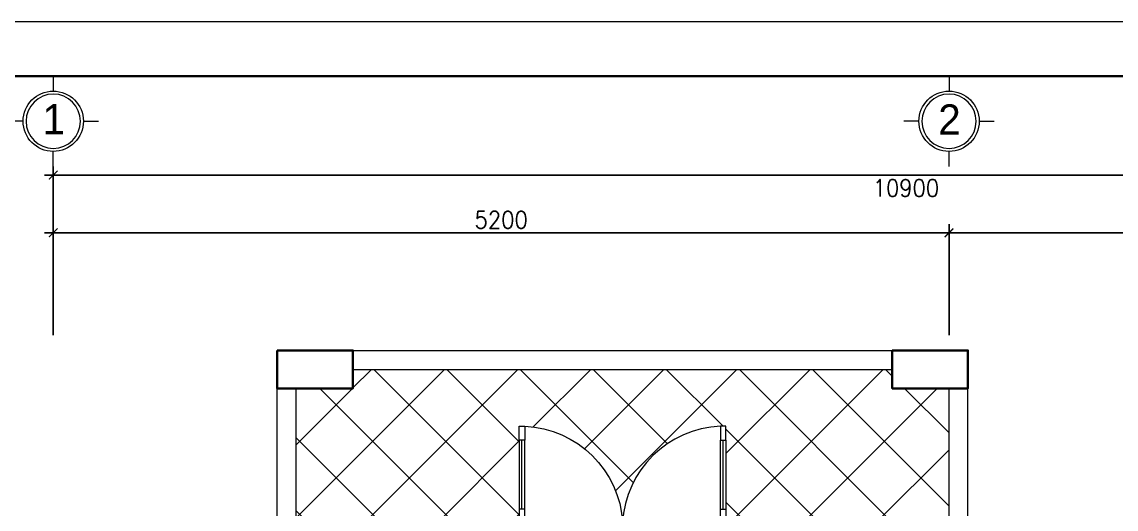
# Model space of a CAD drawing. Header units: millimetres. Extents: x -529782 to -142003, y -492574 to -273331.
# Drawn here: x -459394 to -453042, y -282338 to -279510 of the extents above; entities that cross this region are included whole.
import ezdxf
from ezdxf.enums import TextEntityAlignment as Align

# ---------------------------------------------------------------- set-up
doc = ezdxf.new("R2010")
doc.units = ezdxf.units.MM
doc.header["$LTSCALE"] = 500
doc.header["$MEASUREMENT"] = 0
doc.header["$PDMODE"] = 3
doc.linetypes.add('CENTER', pattern=[2, 1.25, -0.25, 0.25, -0.25])
doc.linetypes.add('HIDDEN', pattern=[0.375, 0.25, -0.125])
doc.layers.get('0').update_dxf_attribs({"linetype": 'CONTINUOUS', "lineweight": 13})
doc.layers.get('Defpoints').update_dxf_attribs({"color": 255, "linetype": 'CONTINUOUS', "lineweight": 13})
for name, color, linetype, lineweight in [('1.cat 30', 30, 'CONTINUOUS', 35), ('2.thay 145', 145, 'CONTINUOUS', 18), ('3.manh 08', 8, 'CONTINUOUS', 9), ('4.dim 08', 8, 'CONTINUOUS', 13), ('7.tim 67', 67, 'CENTER', 9), ('9.text \xad white', 7, 'CONTINUOUS', 15), ('CA.dim 08', 251, 'CONTINUOUS', 13), ('noithat', 15, 'CONTINUOUS', 9)]:
    doc.layers.add(name, color=color, linetype=linetype, lineweight=lineweight)
doc.layers.add('HIDE', color=8, linetype='HIDDEN')
doc.styles.add('CA.JSC1', font='')
doc.styles.get("Standard").update_dxf_attribs({"font": 'txt.shx', "width": 0.9})
doc.styles.get('CA.JSC1').set_extended_font_data('.VnAvantH')
doc.dimstyles.new('CA 50', dxfattribs={"dimscale": 0, "dimtxt": 100, "dimasz": 50, "dimexe": 50, "dimexo": 0, "dimgap": 25, "dimtad": 1, "dimdec": 0, "dimzin": 0, "dimdsep": 46, "dimtxsty": 'Standard', "dimblk": 'ARCHTICK', "dimcen": 0.09, "dimdle": 50, "dimclrd": 256, "dimclre": 256, "dimclrt": 7, "dimadec": 0, "dimazin": 0, "dimtfac": 1, "dimtdec": 0, "dimtix": 1, "dimtmove": 2, "dimatfit": 3, "dimldrblk": 'DOT', "dimfxl": 1, "dimtolj": 1, "dimtzin": 0, "dimarcsym": 0})

# ---------------------------------------------------------------- blocks, each defined once
blk = doc.blocks.new('_ArchTick')
at = {"color": 1, "linetype": 'ByBlock', "const_width": 0.150000081}
blk.add_lwpolyline([(-0.5000002699998731, -0.5000002699998731), (0.5000002699998731, 0.5000002699998731)], dxfattribs=at)
blk = doc.blocks.new('*D2001')
at = {"layer": '7.tim 67', "linetype": 'Continuous', "lineweight": -2, "transparency": 16777216}
for p, q in [((-459211.9635896764, -281329.4340041786), (-459211.9635896764, -280684.1740279035)), ((-454011.9635896764, -281329.4340041786), (-454011.9635896764, -280684.1740279035)), ((-459261.9635896764, -280734.1740279035), (-453961.9635896764, -280734.1740279035))]:
    blk.add_line(p, q, dxfattribs=at)
at = {"layer": 'Defpoints', "color": 0, "linetype": 'Continuous', "transparency": 16777216}
for p in [(-454011.9635896764, -280734.1740279035), (-459211.9635896764, -281329.4340041786), (-454011.9635896764, -281329.4340041786)]:
    blk.add_point(p, dxfattribs=at)
at = {"layer": '7.tim 67', "linetype": 'Continuous', "lineweight": -2, "transparency": 16777216, "xscale": 50, "yscale": 50, "zscale": 50, "rotation": 180}
blk.add_blockref('_ArchTick', (-459211.9635896764, -280734.1740279035), dxfattribs=at)
at = {"layer": '7.tim 67', "linetype": 'Continuous', "lineweight": -2, "transparency": 16777216, "xscale": 50, "yscale": 50, "zscale": 50}
blk.add_blockref('_ArchTick', (-454011.9635896764, -280734.1740279035), dxfattribs=at)
at = {"layer": '7.tim 67', "color": 7, "linetype": 'Continuous', "transparency": 16777216, "insert": (-456611.9635896764, -280659.1740279035), "char_height": 100, "attachment_point": 5}
blk.add_mtext('\\A1;5200', dxfattribs=at)
blk = doc.blocks.new('_DOT')
at = {"color": 1, "linetype": 'ByBlock'}
blk.add_line((-0.5, 0), (-1, 0), dxfattribs=at)
at = {"color": 1, "linetype": 'ByBlock', "const_width": 0.5}
blk.add_lwpolyline([(-0.25, 0, 1), (0.25, 0, 1)], format="xyb", close=True, dxfattribs=at)
blk = doc.blocks.new('*D2002')
at = {"layer": '7.tim 67', "linetype": 'Continuous', "lineweight": -2, "transparency": 16777216}
for p, q in [((-454011.9635896764, -281329.4340041786), (-454011.9635896764, -280684.1740279035)), ((-448311.9635896764, -281329.4340041786), (-448311.9635896764, -280684.1740279035)), ((-454061.9635896764, -280734.1740279035), (-448261.9635896764, -280734.1740279035))]:
    blk.add_line(p, q, dxfattribs=at)
at = {"layer": 'Defpoints', "color": 0, "linetype": 'Continuous', "transparency": 16777216}
for p in [(-448311.9635896764, -280734.1740279035), (-454011.9635896764, -281329.4340041786), (-448311.9635896764, -281329.4340041786)]:
    blk.add_point(p, dxfattribs=at)
at = {"layer": '7.tim 67', "linetype": 'Continuous', "lineweight": -2, "transparency": 16777216, "xscale": 50, "yscale": 50, "zscale": 50, "rotation": 180}
blk.add_blockref('_ArchTick', (-454011.9635896764, -280734.1740279035), dxfattribs=at)
at = {"layer": '7.tim 67', "linetype": 'Continuous', "lineweight": -2, "transparency": 16777216, "xscale": 50, "yscale": 50, "zscale": 50}
blk.add_blockref('_ArchTick', (-448311.9635896764, -280734.1740279035), dxfattribs=at)
at = {"layer": '7.tim 67', "color": 7, "linetype": 'Continuous', "transparency": 16777216, "insert": (-451161.9635896764, -280659.1740279035), "char_height": 100, "attachment_point": 5}
blk.add_mtext('\\A1;5700', dxfattribs=at)
blk = doc.blocks.new('*D2003')
at = {"layer": 'CA.dim 08', "lineweight": -2, "transparency": 16777216}
for p, q in [((-459211.9635896764, -281066.1790927197), (-459211.9635896764, -280349.4888450787)), ((-448311.9635896764, -281066.1790927197), (-448311.9635896764, -280349.4888450787)), ((-459261.9635896764, -280399.4888450787), (-448261.9635896764, -280399.4888450787))]:
    blk.add_line(p, q, dxfattribs=at)
at = {"layer": 'Defpoints', "color": 0, "transparency": 16777216}
for p in [(-448311.9635896764, -280399.4888450787), (-459211.9635896764, -281066.1790927197), (-448311.9635896764, -281066.1790927197)]:
    blk.add_point(p, dxfattribs=at)
at = {"layer": 'CA.dim 08', "lineweight": -2, "transparency": 16777216, "xscale": 50, "yscale": 50, "zscale": 50, "rotation": 180}
blk.add_blockref('_ArchTick', (-459211.9635896764, -280399.4888450787), dxfattribs=at)
at = {"layer": 'CA.dim 08', "lineweight": -2, "transparency": 16777216, "xscale": 50, "yscale": 50, "zscale": 50}
blk.add_blockref('_ArchTick', (-448311.9635896764, -280399.4888450787), dxfattribs=at)
at = {"layer": 'CA.dim 08', "color": 7, "transparency": 16777216, "insert": (-454261.9635896764, -280474.4888450787), "char_height": 100, "attachment_point": 5}
blk.add_mtext('\\A1;10900', dxfattribs=at)
blk = doc.blocks.new('A$C41BA5761')
at = {"layer": '2.thay 145'}
blk.add_lwpolyline([(839.9994073519047, 524.9998310285737, -3898660.642287513), (839.9994073521084, 525.0001542164828, 1.154242490888426e-06), (839.9994073524431, 524.9999926225864, 1.154242490888426e-06)], format="xyb", dxfattribs=at)
at = {"layer": '3.manh 08'}
for p, q in [((524.9994049160159, 1050.000159478077), (524.9994049160159, 875.0001713204256)), ((174.9994048396911, 525.0001523148676), (-0.000583361616008915, 525.0001523148676)), ((874.9994049923262, 525.0001523148676), (1049.999393193633, 525.0001523148676)), ((524.9994049160159, 0.0001831847475841641), (524.9994049160159, 175.000171342399))]:
    blk.add_line(p, q, dxfattribs=at)
blk.add_arc((524.9994049160159, 525.0001713313977), 349.9999999890093, 359.9999968883953, 359.9999381014106, dxfattribs=at)
blk = doc.blocks.new('khung co loan')
at = {"layer": '1.cat 30'}
blk.add_lwpolyline([(1158.281703106128, -14553.47590842255), (1158.281703106128, -303.4759079545038), (20658.28170374641, -303.4759079545038), (20658.28170374641, -14553.47590842255)], close=True, dxfattribs=at)
at = {"layer": '3.manh 08'}
blk.add_lwpolyline([(0, -14850.00000048772), (21000.00000000023, -14850.00000048772), (21000.00000000023, -4.877219907939434e-07), (0, -4.877219907939434e-07)], close=True, dxfattribs=at)
blk = doc.blocks.new('A$C2BDB356E')
at = {"layer": 'noithat', "color": 135, "linetype": 'Continuous'}
for p, q in [((0.0007344302721321583, 599.9999563574092), (0.0007344302721321583, 699.9999563574092)), ((0.0007344302721321583, 699.9999563574092), (40.00073443027213, 699.9999563574092)), ((40.00073443027213, 699.9999563574092), (40.00073443027213, 599.9999563574092)), ((40.00073443027213, 599.9999563574092), (0.0007344302721321583, 599.9999563574092)), ((0.0007344302721321583, 99.99995635740925), (0.0007344302721321583, -4.364259075373411e-05)), ((40.00073443027213, 99.99995635740925), (0.0007344302721321583, 99.99995635740925)), ((40.00073443027213, -4.364259075373411e-05), (40.00073443027213, 99.99995635740925)), ((0.0007344302721321583, -4.364259075373411e-05), (40.00073443027213, -4.364259075373411e-05))]:
    blk.add_line(p, q, dxfattribs=at)
at = {"layer": 'noithat', "color": 8, "linetype": 'Continuous'}
for p, q in [((0.0007344302721321583, 99.99995635740925), (0.0007344302721321583, 599.9999563574092)), ((20.00073443027213, 599.9999563574092), (20.00073443027213, 99.99995635740925)), ((40.00073443027213, 599.9999563574092), (40.00073443027213, 99.99995635740925))]:
    blk.add_line(p, q, dxfattribs=at)
at = {"layer": 'noithat', "color": 1, "linetype": 'Continuous'}
blk.add_arc((10.18820847296689, 740.3098040898665), 740.9098847954065, 272.306074052381, 356.8812333185894, dxfattribs=at)

msp = doc.modelspace()

# ---------------------------------------------------------------- hatches: boundary and pattern name
at = {"layer": 'HIDE'}
h = msp.add_hatch(dxfattribs=at)
h.set_pattern_fill('_USER', color=256, scale=300, angle=45, style=0, double=1, pattern_type=0)
h.set_pattern_definition([(45, (-145523.5924993914, 30737.63610605383), (-212.1320343559642, 212.1320343559643), []), (135, (-145523.5924993914, 30737.63610605383), (-212.1320343559643, -212.1320343559642), [])])
h.paths.add_polyline_path([(-454011.9635896764, -281637.5207308844), (-454341.9635896764, -281637.5207308844), (-454341.9635896764, -281527.5207308844), (-457471.9635896764, -281527.5207308843), (-457471.9635896764, -281637.5207308843), (-457801.9635896764, -281637.5207308843), (-457801.9635896763, -282417.5207308844), (-457156.9635896764, -282417.5207308844), (-457106.9635897178, -282417.520730884), (-456556.9635896828, -282417.5207309166), (-456506.9635896829, -282417.5207309166), (-456506.9635896828, -282337.5207309119), (-456506.9635896828, -281937.5207308886), (-456506.9635896828, -281857.5207308839), (-456474.9635892262, -281857.520730884, -0.3867462165818639), (-455906.9635896643, -282417.5207306169, -0.3867462169709407), (-455338.9635893298, -281857.520730884), (-455306.9635896785, -281857.520730884), (-455306.9635896785, -281937.5207308886), (-455306.9635896785, -282337.5207309119), (-455306.9635896785, -282417.5207308844), (-454656.9635896764, -282417.5207308844), (-454011.9635896764, -282417.5207308844)])

# ---------------------------------------------------------------- linework, layer by layer
at = {"layer": '1.cat 30'}
for points in [[(-457911.9635896764, -281417.5207308843), (-457471.9635896764, -281417.5207308843), (-457471.9635896764, -281637.5207308843), (-457911.9635896764, -281637.5207308843)], [(-454341.9635896764, -281417.5207308844), (-453901.9635896764, -281417.5207308844), (-453901.9635896764, -281637.5207308844), (-454341.9635896764, -281637.5207308844)]]:
    msp.add_lwpolyline(points, close=True, dxfattribs=at)
at = {"layer": '4.dim 08'}
for p, q in [((-457911.9635896764, -281417.5207308843), (-453901.9635896764, -281417.5207308844)), ((-453901.9635896764, -282417.5207308844), (-453901.9635896764, -281417.5207308844)), ((-457471.9635896764, -281527.5207308843), (-454341.9635896764, -281527.5207308845)), ((-454011.9635896764, -282417.5207308844), (-454011.9635896764, -281637.5207308844))]:
    msp.add_line(p, q, dxfattribs=at)
at = {"layer": 'CA.dim 08'}
for p, q in [((-457911.9635896764, -282417.5207308844), (-457911.9635896764, -281417.5207308843)), ((-457801.9635896764, -282417.5207308844), (-457801.9635896764, -281637.5207308843))]:
    msp.add_line(p, q, dxfattribs=at)

# ---------------------------------------------------------------- block references
at = {"layer": '2.thay 145'}
for name, p, xscale, yscale, zscale in [('khung co loan', (-463399.6339418958, -279510.4103375495), 1.034937242569868, 1.034937242628075, 1.034937242583367), ('A$C41BA5761', (-459474.4632921344, -280349.4889366711), 0.5, 0.5, 0.5), ('A$C41BA5761', (-454274.4632921344, -280349.4889366711), 0.5, 0.5, 0.5)]:
    msp.add_blockref(name, p, dxfattribs=dict(at, xscale=xscale, yscale=yscale, zscale=zscale))
at = {"layer": 'noithat', "yscale": 0.8000000000465661, "zscale": 0.8, "rotation": 180}
for p, xscale in [((-456506.9641772271, -281857.520765798), -0.8000000000465661), ((-455306.9630021343, -281857.520765798), 0.7999999999883585)]:
    msp.add_blockref('A$C2BDB356E', p, dxfattribs=dict(at, xscale=xscale))

# ---------------------------------------------------------------- texts
at = {"layer": '9.text \xad white', "style": 'CA.JSC1'}
for s, p in [('1', (-459209.2132731538, -280075.2389147911)), ('2', (-454009.2132731538, -280075.2389147911))]:
    msp.add_text(s, height=174.9999882000658, dxfattribs=at).set_placement(p, align=Align.MIDDLE)

# ---------------------------------------------------------------- dimensions: what is measured, and where the dimension line sits
at = {"layer": '7.tim 67', "color": 9, "linetype": 'Continuous'}
for base, p1, p2, picture, middle in [((-454011.9635896764, -280734.1740279035), (-459211.9635896764, -281329.4340041786), (-454011.9635896764, -281329.4340041786), '*D2001', (-456611.9635896764, -280659.1740279035)), ((-448311.9635896764, -280734.1740279035), (-454011.9635896764, -281329.4340041786), (-448311.9635896764, -281329.4340041786), '*D2002', (-451161.9635896764, -280659.1740279035))]:
    dim = msp.add_linear_dim(base=base, p1=p1, p2=p2, dimstyle='CA 50', override={"dimscale": 1}, dxfattribs=at)
    dim.commit()
    dim.dimension.update_dxf_attribs({"geometry": picture, "text_midpoint": middle})
at = {"layer": 'CA.dim 08'}
dim = msp.add_linear_dim(base=(-448311.9635896764, -280399.4888450787), p1=(-459211.9635896764, -281066.1790927197), p2=(-448311.9635896764, -281066.1790927197), dimstyle='CA 50', override={"dimscale": 1, "dimfxl": 0}, dxfattribs=at)
dim.commit()
dim.dimension.update_dxf_attribs({"geometry": '*D2003', "text_midpoint": (-454261.9635896764, -280474.4888450787), "dimtype": 160})

doc.saveas('drawing.dxf')
